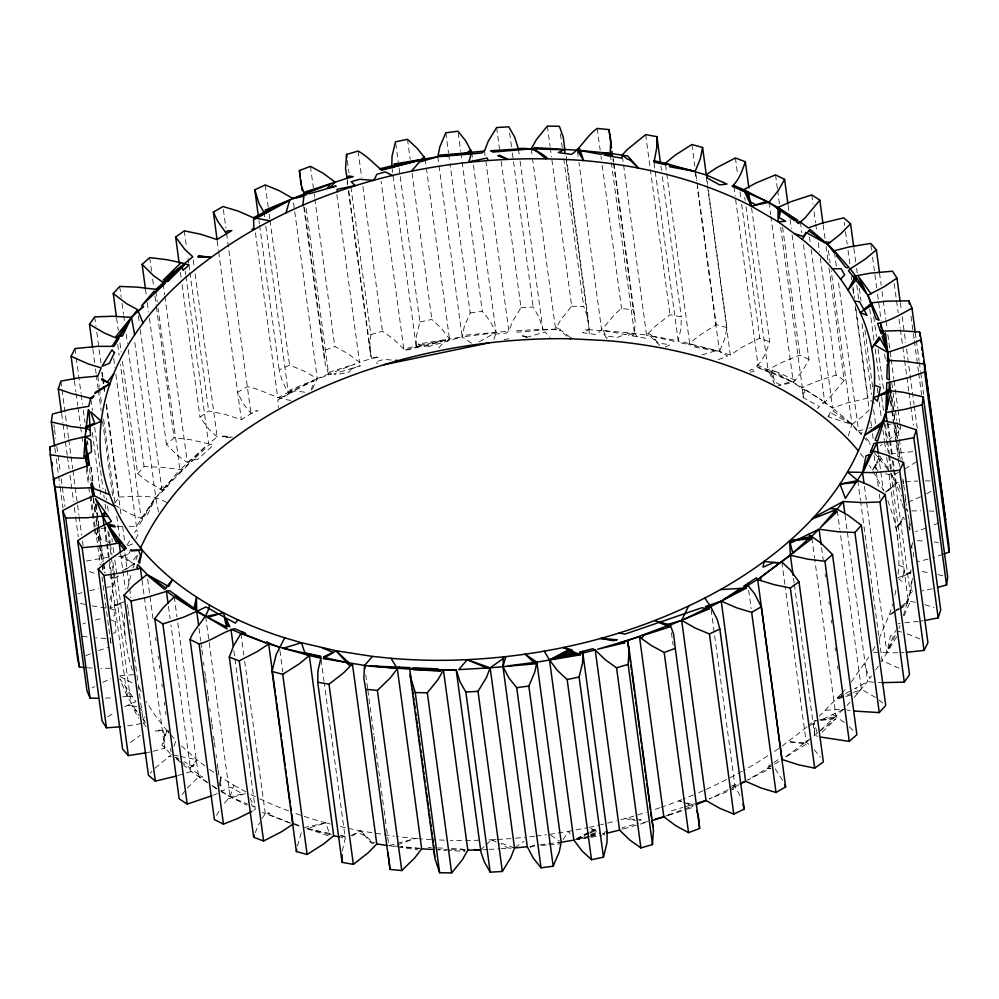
<?xml version="1.0" encoding="UTF-8"?>
<svg xmlns="http://www.w3.org/2000/svg" width="999" height="999" viewBox="0 0 999 999"><rect width="100%" height="100%" fill="white"/><g stroke="black" fill="none" stroke-linecap="round" stroke-linejoin="round"><path stroke-width="0.75" stroke-dasharray="5 3.75" d="M589.173 333.604L589.173 329.957M124.55 613.811L124.513 626.223A389.36 247.665 -7.7 0 0 132.417 670.254M910.913 569.767L910.801 573.389L902.934 576.061L901.822 581.418L898.813 578.708M911.587 547.327L912.636 542.594M887.836 500.574L893.193 516.333L896.041 528.384A389.36 247.665 -7.7 0 1 898.813 565.334L897.814 577.809L910.826 572.702M471.54 343.194L462.162 336.875L464.16 327.06L470.167 312.937L449.975 163.586M219.867 786.176L220.342 781.618M803.009 397.515L803.808 389.935M153.059 751.323L164.76 748.189L164.935 746.503L162.5 743.418L161.975 745.042L171.403 754.67L178.871 756.143M904.095 615.771L909.49 603.384L907.067 604.807L910.226 592.707L911.775 578.696M912.399 578.284L910.963 589.647L913.885 592.27L910.226 592.707L905.082 605.956L900.311 608.741M311.188 390.159L313.986 380.469L292.07 390.572L289.523 390.234L317.332 378.671L328.434 375.337L328.559 374.313M350.886 186.763L370.866 334.578L369.867 344.58L370.754 355.632L371.441 358.379L379.395 357.18L377.06 356.755L359.528 362.325L347.515 353.396L334.815 346.503L323.738 350.649L325.362 364.66L328.621 373.913L331.306 372.902L329.458 372.127L354.895 364.061L329.183 374.076L331.231 374.662L328.434 375.337M342.307 850.948L345.254 838.311L324.225 682.816M708.416 190.534L726.947 327.56L724.662 339.023L719.492 351.536L694.417 347.015L693.693 344.855L689.947 343.881L690.659 345.055L678.408 342.295L653.746 160.689M109.965 608.453L110.24 606.543M622.427 156.543L646.578 335.14L646.028 338.299L628.421 335.127L633.516 333.741L628.895 333.241L617.095 337.45L606.368 335.976L607.18 338.336M297.302 846.053L301.523 832.254M219.905 781.38L220.804 777.197L216.221 774.05M164.91 735.926L163.049 730.556L155.607 731.093L155.007 730.194L166.708 730.294L163.861 743.406L162.937 742.045L166.708 730.294L158.366 719.767A389.36 247.665 -7.7 0 1 146.416 701.51M105.832 587.4L113.137 586.438L115.06 578.159L112.775 561.213M127.51 588.823L131.281 573.538M109.878 599.999L112.662 589.735L110.527 608.204L123.039 602.472M621.99 829.395L622.527 827.509L638.249 823.438M494.018 339.335L495.954 332.754M903.458 615.396L907.604 601.498L899.362 607.642M133.004 567.994L138.124 553.933L131.731 562.237L122.59 556.48L122.253 558.141L121.478 557.779L123.277 553.471M399.076 167.982L419.892 321.94L416.396 336.226L416.146 345.979L403.783 349.051L393.643 339.136L382.455 331.231L370.866 334.578M751.585 207.917L769.692 341.87C766.533 350.674 763.436 360.851 755.906 366.758L772.864 373.863L774.675 381.905L780.132 384.915L791.258 381.518L772.015 370.067M174.101 746.153L175.911 740.471L169.78 733.691M848.351 435.826L851.96 424.463L831.143 270.504M862.012 432.105L861.375 434.09L849.525 422.053L834.302 409.453L831.43 413.161L851.96 424.463L858.416 432.629L858.528 431.593L861.238 434.528M224.4 803.233L230.045 796.727L233.903 785.276L220.804 777.197L220.954 786.088M255.082 832.941L259.503 822.789M894.767 632.542L895.529 630.556M898.95 628.396L900.087 625.674M556.193 327.572L560.589 329.682L540.372 329.27L514.86 330.894L517.47 332.205L555.556 328.983L560.963 319.455L571.69 306.218L551.71 158.404M879.17 638.648L889.073 615.297A389.36 247.665 -7.7 0 0 892.557 604.208M130.906 549.363L125.874 559.865L134.291 563.836L124.163 570.491M135.864 539.01L138.861 532.767L136.301 530.019L133.179 535.077M312.287 389.036L317.332 378.671L292.969 198.526M792.082 234.815L808.953 359.528L802.684 370.654L793.318 382.417L778.146 385.739M895.179 635.476L887.961 650.074L893.88 634.815L890.421 635.988L886.937 652.722L881.43 661.738M109.878 542.994L95.429 536.463L99.326 528.733L106.006 527.859M143.744 722.589L144.405 721.303L142.869 719.255M872.464 470.229L879.62 456.555L881.218 458.941L872.464 470.229A389.36 247.665 -7.7 0 0 869.255 465.372M181.481 745.916L196.791 759.677L193.107 766.633L184.103 761.663M827.996 416.745L830.244 412.512L830.893 412.874L828.533 416.92L851.96 424.463L861.987 416.808L871.353 407.817M872.614 650.886L876.935 642.956M216.571 815.359L219.955 809.627M896.627 636.825L886.937 652.722L880.918 652.509M126.948 545.179L132.405 536.338M851.323 681.905L868.88 657.03M875.124 466.146L879.557 459.353M192.457 766.27L193.893 764.085M262.15 818.193L265.284 813.686L267.457 812.374L270.08 813.473L266.271 813.636M563.061 839.535L568.643 831.305L586.251 827.921M501.211 161.401L520.991 307.667L512.562 321.441L508.841 331.181L506.043 333.167L492.644 334.303M828.995 267.907L844.18 380.294L829.332 398.126L824.749 402.172L820.816 402.135L822.976 403.683L824.275 402.585L832.617 408.017L846.628 403.184L867.994 398.002L874.924 403.896M114.71 503.259L119.056 497.002L106.356 403.084M871.465 676.048L869.754 678.508L864.36 664.248M875.748 669.917L878.308 666.221M767.145 371.029L767.806 370.142M664.997 816.358L668.518 814.997L671.615 810.788L682.854 807.417M129.183 526.286L136.426 526.423L153.484 500.324L178.596 471.303L179.583 472.365L165.759 486.113L167.969 485.477M182.055 794.729L184.603 791.395M204.932 765.971L196.791 759.677L189.048 769.68L183.379 764.859M144.68 716.92L143.132 718.918L144.655 720.853M898.725 524.925L904.02 518.131L903.458 517.107L896.041 528.384L904.495 518.981M122.427 361.301L137.625 473.701L146.791 480.981L160.227 489.011L161.626 487.312L165.047 486.326M611.363 162.575L634.465 333.479L635.152 320.891L633.329 309.727L621.59 308.591C611.276 315.597 605.943 327.61 595.879 334.528L582.692 332.717L588.473 329.932L584.89 329.832L585.626 329.383L630.007 332.842L646.578 335.14L655.107 326.411L669.992 314.76L681.281 316.795L681.056 328.184L678.109 340.821L716.433 350.524L730.331 355.02L741.52 347.565L759.752 338.137L769.692 341.87M438.686 348.002L443.681 342.207M578.009 838.873L585.202 836.225M632.417 335.851L634.178 333.816M840.796 694.367L819.292 716.133M841.77 693.256L846.677 687.724M187.312 788.099L198.601 776.972L177.16 618.381M846.915 705.606L850.024 702.122M854.17 697.464L867.582 681.643L845.092 515.359M137.625 473.701L144.093 466.533L161.463 467.27L182.293 469.692M150.187 773.276L151.998 771.315M179.583 472.365L190.135 461.963L188.137 462.362L190.734 460.002L192.283 459.84L206.206 445.866L179.945 469.817L158.092 308.154M825.674 710.227L843.406 709.327L814.759 735.389L785.639 756.805M822.165 732.192L835.913 718.805L817.132 733.229L813.985 721.041L835.214 716.783L832.629 719.143L820.666 720.354M155.095 768.144L171.403 754.67M688.436 344.555L689.322 343.731M480.531 849.899L484.965 845.878M486.076 844.867L491.608 839.834L496.066 839.56M447.053 341.233L449.5 339.023L462.162 336.875L439.048 165.971M899.924 423.838L900.761 430.007L889.21 439.535M164.86 296.241L187.337 462.525L177.797 455.719L166.483 444.455L174.088 437.737L190.959 439.785L208.591 443.756L217.158 436.963L194.468 269.143M885.576 492.032L895.778 483.279L901.61 496.141M198.951 776.673L200.387 775.461M817.219 408.541L819.517 406.605L803.446 397.764L804.957 390.759L793.318 382.417L756.505 366.408M806.83 727.072L782.08 746.103M808.016 726.073L813.985 721.041L817.994 720.629M808.653 740.234L804.095 743.681L806.505 743.993L785.576 757.205M130.394 742.494L140.272 735.289M115.06 578.159L118.232 575.799L117.22 577.897L115.06 578.159L106.543 576.56M888.398 490.022L895.479 484.752M894.667 611.126L889.073 615.297L899.112 609.44M895.791 610.289L898.163 608.528M217.158 436.963L209.041 429.383L200 417.182L208.666 410.989L224.8 414.335L241.346 419.667L255.607 410.751L258.129 410.614L250.949 413.474L244.368 405.219L239.847 397.115L237.725 392.232L247.327 386.65C262.612 389.448 275.662 398.951 291.171 400.387M515.059 847.577L523.938 841.258M774.525 751.423L780.818 746.99M530.082 847.651L532.38 846.078L538.399 845.204M107.83 716.795L115.047 712.137M916.545 461.663L904.47 469.255M770.341 764.859L768.181 766.295L770.341 765.971M773.888 762.499L779.52 758.765M885.963 491.945L895.741 485.502L892.257 475.412L891.632 470.804M113.436 633.516L115.896 631.892L115.185 620.317L112.924 618.868M895.653 610.976L899.412 608.503M900.673 607.679L905.693 604.383M767.632 755.868L760.027 760.788A389.36 247.665 -7.7 0 1 744.904 769.717M774.812 764.123L780.806 760.251M880.331 445.629L882.167 444.443M253.609 810.389L255.307 809.34L234.902 658.453M352.472 835.788L357.717 832.617L364.647 835.514M749.487 370.629L751.723 369.28L755.606 371.416L750.187 372.115M771.415 765.821L747.602 780.069L770.828 768.206L767.744 768.381L769.792 767.195M726.947 327.56L716.258 324.663L699.587 335.264L689.66 343.419L665.309 163.274M122.452 570.754L134.291 563.836M479.245 341.783L495.254 332.842L465.109 336.476L463.861 335.302L508.841 331.181L485.939 161.826M92.295 687.762L94.53 686.55M926.597 493.793L931.056 491.371M576.161 838.873L592.869 829.857M837.849 697.689L844.317 694.193M845.616 693.493L852.097 689.997M279.932 398.276L313.986 380.469M739.023 784.715L732.954 787.786M801.21 388.074L801.835 387.774M221.041 790.858L230.045 796.727L247.665 804.095M124.85 706.668L135.852 701.585L130.394 693.443L127.572 695.866L126.823 694.168L129.645 692.307L119.843 678.821L127.16 696.216L138.948 715.434M898.513 472.465L892.257 475.412L883.84 473.214M728.021 789.797L709.302 798.925L733.828 788.898L731.28 788.573M665.222 347.065L670.054 344.73L658.254 343.107L652.335 336.438L674.188 341.346L675.886 340.309L646.578 335.14M350.674 835.688L360.539 830.906L394.418 836.213M588.598 832.954L578.783 837.974L588.361 833.815M589.959 832.304L594.005 830.331M810.476 725.311L814.123 723.538L814.759 735.389L817.931 736.313M822.989 719.23L843.406 709.327M730.706 788.498L734.277 786.762L729.907 786.65M102.71 682.354L110.827 678.708M920.641 496.778L908.153 502.185M292.07 390.572L288.274 392.357L286.601 389.86L281.755 379.558L279.158 369.955L289.573 365.06L303.609 370.841L317.332 378.671L328.621 373.913L305.919 206.094M910.851 571.84L903.071 575.399L904.719 567.507L898.813 565.334M213.124 795.254L217.32 793.406M85.852 655.681L90.697 653.633M938.698 522.939L931.43 526.011M589.722 833.216L596.678 830.194L588.886 827.996M127.959 545.779L133.716 543.506M114.311 605.744L119.156 603.833M852.085 693.019L836.575 699.113L852.035 694.63M853.496 692.469L860.551 689.697L857.654 693.006L853.446 694.23M718.293 359.628L727.684 356.031L719.492 351.536L697.215 186.788M808.953 359.528L799.899 355.007L780.344 363.124L768.044 369.792L758.066 365.459L735.376 197.64M668.518 814.997L693.244 805.793M393.918 846.091L398.963 846.34M397.202 844.917L415.372 838.436A389.36 247.665 -7.7 0 0 418.256 838.673M98.701 650.549L107.817 647.577M925.786 528.196L915.534 531.568M82.942 623.913L85.477 623.039M942.956 554.345L932.729 557.754M590.784 834.315L597.764 831.917L588.96 828.208M731.28 786.176L739.809 783.253M124.251 601.773L114.273 605.169L114.91 615.671L110.864 616.445M163.998 487.737L167.994 486.376L155.782 497.49L146.828 516.146L144.455 516.396L153.634 500.711L141.858 518.294L143.519 517.969L138.411 526.485L136.426 526.423L115.809 374.001M668.231 815.384L685.351 809.802M686.775 809.34L693.905 807.017L692.045 806.243M178.122 775.511L193.744 770.704L202.547 777.01L199.413 776.972L207.055 781.967M392.008 167.382L416.146 345.979L445.542 340.047L424.175 346.616L425.886 347.34L462.162 336.875M701.947 354.945L715.122 350.924M228.034 798.85L231.756 797.726L246.803 805.132M232.143 797.602L246.216 793.306M329.795 834.664L307.292 828.496L325.786 822.864L330.082 823.938M575.237 839.697L585.064 836.75M590.709 835.064L599.175 832.517M639.41 820.454L641.271 819.892L637.187 819.567M684.253 807.005L694.929 803.795M647.989 821.565L639.672 823.076M77.86 593.881L82.118 592.669M844.18 380.294L836.138 375.05L815.546 381.755L802.297 387.537L793.318 382.417L770.841 216.134M862.786 429.695L858.603 430.956L838.411 281.606M623.426 828.983L646.291 822.377M122.74 556.031L128.484 554.42M898.151 623.801L900.199 623.226M386.601 828.72L388.886 845.654L415.372 838.436L396.803 836.538M95.267 620.029L102.323 618.206M928.083 559.103L917.457 561.725M577.647 839.285L589.173 836.225M590.621 835.838L600.699 833.166M445.542 340.047L406.143 350.249L403.783 349.051L381.094 181.231M607.779 823.076L616.333 820.853M620.841 819.692L625.099 818.581A389.36 247.665 -7.7 0 0 646.203 812.312M604.095 832.279L607.092 831.505M405.519 349.937L422.215 345.791L416.858 346.178L418.631 346.678M89.798 590.671L98.589 588.698M932.217 588.786L922.352 590.896M868.843 428.146L871.74 427.485M589.173 836.862L577.447 839.522L589.672 837.499M590.634 836.525L597.964 834.864M589.11 827.322L599.263 825.037M600.711 824.712L603.608 824.063M877.372 456.605L879.357 456.156M144.006 722.989L145.442 722.664M221.054 791.595L230.045 796.727L242.732 793.943L230.245 787.075L222.14 791.058L221.029 790.271M602.36 833.865L604.183 833.466M303.858 827.609L325.786 822.864L329.233 832.991L330.657 833.303M86.276 561.038L107.505 557.392M141.309 723.601L125.874 726.161M419.892 321.94L431.843 319.455L441.358 328.271L449.5 339.023L418.144 344.068L420.517 345.067M504.145 339.71L511.538 338.162M604.757 833.666L602.847 834.065L604.957 834.964M147.577 752.509L150.175 751.985M591.196 837.237L601.898 835.464M920.716 621.091L923.451 620.654M549.475 834.352L568.643 831.305L570.879 835.077M890.421 453.983L914.185 451.498M898.388 482.592L896.203 482.917L890.858 473.239M821.603 719.904L833.765 718.094M539.897 844.992L559.203 842.207M886.925 424.65L890.983 424.1M918.293 621.415L904.869 622.777M122.765 696.852L127.16 696.216L110.714 574.587M470.167 312.937L482.305 311.326L490.034 320.941L496.053 332.392L472.739 159.952M529.832 846.415L535.402 845.841M559.552 842.482L558.241 842.656L559.59 843.93L549.013 844.767M765.172 370.167L767.294 369.892M534.665 836.238L527.834 837.025M536.138 836.051L546.515 834.727M906.942 601.148L907.741 601.048M515.521 838.186L524.75 837.312M905.394 481.768L917.919 480.994M541.446 845.366L547.502 844.879M120.092 675.649L133.941 674.687M119.056 497.002C135.265 496.815 153.059 493.543 167.407 503.046M497.552 839.46L510.914 838.623M116.995 526.81L121.878 526.51M901.485 652.634L903.92 652.484M520.991 307.667L533.166 306.968L538.998 317.232L542.819 329.233L519.717 158.329M483.079 849.762L487.574 849.5M489.085 849.412L499.6 848.813M501.098 848.725L511.201 848.151M105.432 698.151L112.025 697.839M118.481 556.368L122.14 556.206M911.725 510.951L920.941 510.764M110.427 668.231L100.936 668.381M479.208 840.209L472.352 840.421A389.36 247.665 -7.7 0 1 450.274 840.321M488.848 839.922L491.608 839.834L495.754 841.308M897.826 652.784L886.937 652.722L866.533 501.835M449.662 849.762L437.724 849.762L446.753 850.311M451.148 849.762L467.27 849.799M925.211 480.869L930.581 480.944M571.69 306.218L583.741 306.431L587.587 317.22L589.173 329.595L566.058 158.704M465.347 850.112L463.411 850.074L464.822 851.423L448.264 850.399M291.084 392.432L289.073 392.382L294.131 390.834M230.682 437.35L222.165 437.1L223.401 435.989L232.317 437.125M873.401 652.26L879.42 652.459M878.221 682.529L880.631 682.617M917.444 540.671L925.049 541.071M105.906 638.473L95.417 637.849M428.259 847.477L431.218 847.614M437.562 847.914L445.217 848.263M451.436 848.551L462.337 849.063L463.086 849.762M928.92 510.951L934.639 511.288M87.275 667.757L93.007 668.106M391.171 359.977L384.078 359.403L375.399 361.913L377.522 363.786M222.852 436.488L228.084 436.913M873.463 682.23L867.582 681.643L854.682 688.598L860.913 689.285M634.477 819.342L625.099 818.581L635.339 820.416M419.93 848.313L400.487 846.49M894.804 482.792L895.591 482.867M127.76 696.278L132.592 696.703M420.092 848.675L401.248 846.815M168.744 756.505L171.279 756.792M105.682 608.091L89.448 605.506M304.67 392.195L294.655 390.896L277.884 399.95L278.334 407.455M934.265 541.97L938.423 542.557M82.155 636.188L89.086 637.162M388.886 845.654L396.403 846.74M397.939 846.965L417.832 849.874M647.689 333.828L650.361 334.228L652.06 336.139M922.264 571.603L930.868 573.051M127.934 705.157L132.205 705.856L138.374 718.256M136.738 706.593L132.58 705.918L137.25 711.987M846.777 709.989L850.199 710.551M653.87 339.71L655.506 340.01M373.701 843.443L371.291 843.006L360.539 830.906L347.902 828.221M604.545 330.619L625.224 334.553M180.357 756.443L196.791 759.677M915.346 602.285L908.291 600.986L888.523 454.72M345.317 827.671L340.097 826.46M340.734 835.439L344.83 836.313L345.254 838.311L340.921 837.337M370.105 841.67L375.249 842.769M694.005 345.804L716.058 350.637M307.292 828.496L330.831 833.666M340.647 835.876L344.942 836.837M937.874 574.537L943.381 575.911M85.477 604.595L75.674 602.085M897.826 631.131L901.735 632.142M331.318 834.714L329.345 833.341M924.974 604.695L934.04 607.542M681.68 801.51L679.02 800.748L683.378 802.584M687.025 803.034L694.168 805.069L691.62 806.056L684.677 803.134M294.38 824.55L301.149 826.735M89.323 571.603L95.517 573.626M306.918 828.608L328.946 836.013M907.117 633.816L920.416 639.06M593.281 829.632L595.879 830.544M526.386 337.4L522.24 335.926L524.163 335.527L527.36 337.125L545.192 331.98L550.024 337.6M683.803 802.447L690.971 804.982M501.273 843.256L513.698 847.664L508.104 848.039L501.236 844.63M110.477 608.653L114.573 610.152M289.198 822.676L262.437 812.437M290.609 823.213L266.683 813.623M294.33 823.613L301.136 826.473M523.289 335.714L526.91 337.25M795.329 380.282L771.94 369.742L772.439 371.99L768.044 369.792L745.978 206.593M160.227 489.011L162.4 490.971L189.223 463.686L187.712 462.749M109.84 619.28L115.285 621.853M791.258 381.518L768.318 370.392L768.993 371.828M491.608 839.834L499.862 843.943M898.975 668.206L882.142 660.714L860.701 502.135M119.905 676.46L133.304 683.516M233.903 785.276L246.453 792.17M176.274 757.354L178.883 758.79M570.229 337.362L562.075 331.081L559.577 330.282L568.081 337.088M832.654 714.547L835.639 716.395M114.922 505.194L129.208 513.436L141.221 518.419L120.404 364.46M207.667 782.866L190.734 771.116L170.954 624.85M212.887 786.275L218.119 789.685M550.736 835.201L559.515 841.133M875.499 697.439L861.438 689.347L839.997 530.756M209.528 769.43L213.936 772.464M211.963 785.401L216.883 788.823M833.129 410.964L851.96 424.463M174.937 757.205L179.633 760.576M180.819 761.425L190.222 768.169M878.808 699.849L884.552 704.47M844.392 722.489L836.013 716.62L814.784 559.577M141.571 518.718L142.57 519.542M808.778 744.28L806.205 742.182L785.177 586.675M176.561 759.065L182.243 763.898M649.85 335.876L660.601 346.129M360.539 830.906L372.34 842.145M849.225 726.648L853.009 730.381M863.261 436.713L870.329 444.368M166.708 730.294L168.756 732.554M634.827 333.878L637.374 336.738M896.94 425.699L900.761 430.007M814.322 749.75L820.341 757.342M887.961 469.68L872.826 450.861M775.249 768.855L782.954 780.943M143.469 723.101L146.129 726.623M866.383 438.074L870.741 444.056M734.028 785.239L734.877 786.475M288.486 392.669L289.048 393.494M139.51 707.055L143.756 713.386M879.894 456.031L888.523 469.567M606.493 338.236L601.673 330.307L578.983 162.487M873.188 471.466L883.428 490.259M875.336 466.521L877.896 471.116M908.89 526.885L910.364 529.52M740.034 795.591L735.089 786.787L710.938 608.179M769.218 372.327L774.462 383.716M603.271 330.482L605.769 335.889M250.075 797.989L254.133 806.805L252.11 805.956L251.174 803.159M909.115 523.813L910.139 526.66M900.449 499.1L901.298 501.548M902.01 503.583L903.808 508.791M771.24 373.176L774.063 381.581M906.468 508.628L907.304 511.251L906.268 503.546M900.299 489.135L898.688 483.553L896.94 484.702L896.203 482.917L894.53 470.604M908.128 514.947L909.09 519.305M909.415 520.754L910.389 525.124M158.454 512L155.782 497.49L134.341 338.911M915.321 332.804L916.158 338.961M916.37 340.509L919.068 360.527M919.28 362.063L920.529 371.303M920.741 372.839L923.65 394.393M911.001 316.233L914.122 339.335M914.322 340.871L918.493 371.665M918.693 373.201L921.615 394.755M900.299 302.759L901.335 310.464M902.172 316.621L905.706 342.794M906.543 348.951L914.035 404.383M914.247 405.919L917.369 429.021M894.205 283.504L898.163 312.762M898.988 318.918L900.236 328.159M900.449 329.695L904.407 358.941M904.607 360.489L906.692 375.886M906.905 377.422L908.778 391.283M908.978 392.819L910.651 405.132M910.851 406.68L913.361 425.149M879.52 272.964L881.193 285.277M882.017 291.433L883.066 299.138M883.266 300.674L885.763 319.143M885.976 320.691L887.012 328.384M887.849 334.54L890.971 357.642M891.183 359.178L893.88 379.195M894.093 380.731L897.839 408.441M898.051 409.99L899.712 422.302M891.832 383.179L892.457 387.799M893.081 392.832L896.827 420.542M897.04 422.077L902.247 460.164M891.695 395.766L895.029 420.404M895.853 426.561L897.527 438.886M897.726 440.422L900.224 458.903M902.934 478.908L903.558 483.528M903.77 485.077L904.807 492.769M905.019 494.305L906.056 502.01M870.891 244.942L871.727 251.099M872.552 257.255L876.722 288.049M877.547 294.205L881.093 320.379M891.57 397.689L896.99 437.724M897.814 443.881L899.687 457.729M902.809 480.831L903.233 483.903M905.306 499.3L905.731 502.385M909.053 527.022L909.477 530.094M911.55 545.491L911.975 548.576M884.602 354.046L885.439 360.202M890.846 400.237L892.095 409.465M892.307 411.014L893.556 420.242M893.768 421.79L898.551 457.192M899.387 463.361L899.799 466.433M890.496 401.323L891.533 409.016M891.745 410.552L897.989 456.743M898.201 458.291L899.237 465.984M873.713 316.633L876.423 336.651M878.084 348.976L883.703 390.534M888.074 422.877L892.444 455.207M893.281 461.363L894.317 469.068M887.324 423.339L891.483 454.133M892.319 460.289L910.226 592.707M869.767 309.141L874.137 341.471M875.186 349.163L879.969 384.578M881.63 396.89L883.715 412.287M885.376 424.612L887.462 440.01M887.674 441.546L889.335 453.858M889.547 455.407L891.42 469.255M884.14 422.39L888.311 453.171M877.309 388.161L877.934 392.782M879.182 402.023L881.48 418.956M882.941 429.732L884.39 440.509M884.602 442.045L885.851 451.286M886.687 457.442L897.926 540.584M853.895 248.389L855.781 262.25M856.605 268.406L857.229 273.027M859.315 288.424L860.976 300.736M864.934 329.995L872.839 388.499M856.78 285.14L858.653 298.988M861.987 323.626L871.565 394.443M873.638 409.84L875.723 425.237M878.521 455.119L880.606 470.517M880.806 472.052L883.303 490.521M844.267 222.477L844.679 225.562M845.516 231.718L847.177 244.043M848.014 250.2L849.887 264.048M853.009 287.15L854.47 297.927M855.931 308.703L867.994 398.002M851.248 276.548L851.66 279.633M852.909 288.873L853.745 295.03M855.194 305.806L869.142 408.966M870.816 421.278L871.64 427.435M872.477 433.591L873.513 441.296M874.1 455.606L878.471 487.949M879.295 494.105L879.919 498.726M834.452 252.36L836.538 267.757M864.447 486.438L866.32 500.287M828.433 250.487L830.094 262.799M823.164 224.787L825.037 238.649M826.073 246.341L828.159 261.738M857.779 480.581L860.489 500.599M811.787 194.917L813.036 204.158M814.073 211.85L815.534 222.627M815.746 224.176L816.782 231.868M818.243 242.645L819.492 251.885M820.316 258.042L836.138 375.05M809.515 237.125L810.139 241.746M811.176 249.438L832.617 408.017L824.749 402.172L803.308 243.594M800.399 222.028L801.86 232.817M837.299 510.739L839.797 529.22M788.136 205.557L788.96 211.726M790.009 219.418L791.258 228.659M775.536 174.875L777.409 188.724M777.622 190.26L779.495 204.121M782.617 227.223L799.899 355.007M780.656 227.422L802.297 387.537L822.227 400.524L802.309 388.062L802.472 397.215M821.553 547.664L823.213 559.977M825.087 573.838L825.511 576.91M828.845 601.548L829.257 604.632M831.343 620.029L831.755 623.101M835.089 647.739L835.501 650.824M837.587 666.221L837.999 669.293M841.333 693.93L841.745 697.002M768.955 202.273L770.629 214.598M811.862 538.024L814.572 558.041M744.73 197.352L745.154 200.437M793.531 578.346L794.155 582.966M794.355 584.502L814.759 735.389M735.401 157.992L737.687 174.925M739.972 191.87L740.808 198.027M741.645 204.183L759.752 338.137M733.928 186.863L735.177 196.091M781.842 562.037L784.964 585.127M707.167 181.294L707.579 184.378M706.181 176.423L707.23 184.116M707.429 185.664L730.331 355.02M691.895 144.518L694.817 166.071M695.853 173.776L696.89 181.468M697.102 183.004L716.258 324.663M695.142 171.391L696.39 180.632M748.676 590.147L751.173 608.628M660.888 165.909L661.513 170.529M662.337 176.686L681.281 316.795M645.641 134.628L669.992 314.76M613.349 158.804L613.773 161.888M613.973 163.424L634.79 317.395M612.936 158.841L613.349 161.913M613.561 163.461L633.329 309.727M610.327 154.882L611.151 161.039M671.428 632.792L673.089 645.104M597.227 128.446L600.149 150M600.973 156.169L601.398 159.241M602.222 165.397L621.59 308.591M577.522 151.711L578.146 156.331M566.221 156.294L588.711 322.577M560.427 133.991L562.3 147.852M563.748 158.629L583.741 306.431M547.34 126.074L550.049 146.091M550.249 147.627L551.498 156.868M531.193 148.851L532.23 156.543M532.442 158.079L555.556 328.983M518.469 149.101L519.505 156.793M509.64 132.992L511.513 146.853M512.35 153.009L533.166 306.968M496.64 127.535L499.55 149.088M484.478 151.036L485.102 155.657M471.703 152.248L472.527 158.416M458.154 132.73L460.651 151.211M460.864 152.747L461.9 160.452M462.112 161.988L482.305 311.326M445.804 132.792L448.514 152.81M448.713 154.358L449.762 162.05M437.799 156.731L438.848 164.435M425.137 158.891L426.186 166.583M426.398 168.119L449.5 339.023M407.48 139.311L410.189 159.328M412.063 173.189L431.843 319.455M395.741 143.344L398.239 161.826M358.104 151.086L361.638 177.26M362.887 186.501L382.455 331.231M347.34 160.589L349.013 172.914M347.078 178.247L347.914 184.403M348.738 190.559L371.441 358.379M347.14 181.693L347.565 184.778M348.389 190.934L370.254 352.597M336.838 194.505L359.528 362.325M310.464 166.358L313.374 187.912M314.21 194.068L314.623 197.153M314.835 198.689L334.815 346.503M304.383 207.467L323.738 350.649M303.733 206.556L324.55 360.514M365.784 674.762L367.657 688.611M367.857 690.159L373.901 734.802M374.113 736.338L380.144 780.993M380.357 782.529L383.891 808.703M384.103 810.251L386.388 827.184M265.21 184.915L268.344 208.004M269.168 214.173L269.792 218.793M270.005 220.329L289.573 365.06M263.911 212.213L264.535 216.833M265.784 226.074L288.274 392.357L277.759 397.864L255.269 231.593M321.104 659.715L324.013 681.268M258.966 220.617L259.39 223.689M259.59 225.225L279.158 369.955M223.389 209.59L225.886 228.059M226.598 233.329L250.949 413.474M279.92 650.549L282.842 672.102M217.208 241.059L218.456 250.299M218.656 251.835L241.346 419.667M193.219 259.902L194.256 267.595M240.934 633.541L243.843 655.094M244.68 661.251L265.284 813.686M184.303 230.844L186.601 247.777M188.049 258.554L188.674 263.174M188.886 264.71L189.723 270.879M189.922 272.415L208.666 410.989M185.277 271.316L185.702 274.388M185.901 275.924L208.591 443.756M233.866 650.761L234.703 656.917M180.432 272.452L181.056 277.073M182.093 284.765L200 417.182M163.187 283.916L164.648 294.693M205.682 616.583L230.045 796.727M155.794 291.209L157.255 301.998M149.738 257.592L151.611 271.453M152.647 279.146L153.696 286.85M154.945 296.091L156.194 305.319M156.393 306.868L174.088 437.737M198.988 628.396L200.649 640.709M200.861 642.245L201.698 648.413M201.91 649.949L202.735 656.106M203.571 662.262L203.983 665.346M204.82 671.503L205.444 676.123M205.657 677.659L206.481 683.816M207.317 689.984L207.942 694.592M208.154 696.141L208.978 702.297M209.815 708.453L210.227 711.538M211.064 717.694L211.688 722.314M211.9 723.85L212.725 730.007M213.561 736.163L214.186 740.783M214.398 742.332L215.222 748.488M216.059 754.645L216.471 757.729M217.307 763.885L217.932 768.506M218.144 770.042L218.968 776.198M219.805 782.354L220.217 785.439M145.454 288.948L146.491 296.653M147.328 302.809L148.576 312.05M149.413 318.206L166.483 444.455M138.386 315.809L139.435 323.514M140.26 329.67L161.913 489.797M174.251 596.828L176.948 616.845M168.456 606.381L170.13 618.693M119.73 286.401L121.191 297.178M122.028 303.334L123.476 314.111M123.689 315.659L124.525 321.815M126.186 334.128L127.435 343.369M128.272 349.525L144.093 466.533M116.608 318.194L118.269 330.507M119.93 342.832L121.179 352.06M117.695 344.443L119.143 355.219M147.665 579.158L153.496 622.265M155.582 637.662L155.994 640.734M158.079 656.131L158.491 659.215M159.328 665.371L159.74 668.456M161.826 683.853L162.238 686.925M164.323 702.322L164.735 705.406M165.572 711.563L165.984 714.647M168.069 730.044L168.481 733.116M170.567 748.513L170.979 751.598M113.736 358.604L114.985 367.832M142.07 580.357L144.143 595.754M144.356 597.302L164.76 748.189M94.705 316.87L95.954 326.111M96.778 332.267L100.949 363.062M102.198 372.29L102.822 376.91M103.022 378.459L103.859 384.615M104.071 386.151L104.895 392.307M101.798 372.49L102.422 377.11M102.635 378.646L103.459 384.802M103.671 386.338L104.708 394.043M106.169 404.82L121.366 517.22M122.615 526.448L124.7 541.845M124.863 553.084L129.433 586.962M129.645 588.498L130.894 597.739M97.79 376.061L99.251 386.838M99.45 388.386L101.748 405.319M103.621 419.168L115.072 503.858M116.733 516.171L119.443 536.188M120.567 553.746L125.362 589.16M127.435 604.557L128.059 609.165M128.272 610.714L129.308 618.406M129.52 619.942L130.557 627.647M130.769 629.183L131.806 636.887M132.018 638.423L133.054 646.128M133.267 647.664L134.303 655.356M134.515 656.905L135.552 664.597M135.764 666.133L136.801 673.838M137.013 675.374L138.049 683.079M138.262 684.615L139.311 692.307M139.51 693.855L140.559 701.548M140.759 703.084L141.808 710.789M142.008 712.324L143.057 720.029M92.82 349.001L94.693 362.849M95.517 369.018L96.141 373.638M96.354 375.174L98.227 389.036M98.439 390.572L101.136 410.589M102.597 421.366L112.8 496.803M105.245 489.21L106.693 499.987M107.53 506.143L108.367 512.3M111.9 538.473L112.313 541.558M113.149 547.714L113.986 553.871M114.81 560.027L125.437 638.548M90.909 399.55L92.37 410.339M94.668 427.272L102.984 488.861M103.821 495.017L104.233 498.089M105.07 504.258L105.694 508.866M108.816 531.967L110.277 542.744M110.477 544.28L111.938 555.057M107.792 531.281L111.126 555.919M111.326 557.454L113.199 571.316M113.411 572.852L131.106 703.721M92.32 432.467L99.813 487.899M100.012 489.435L100.849 495.591M105.02 526.386L109.178 557.18M109.39 558.716L111.264 572.577M111.463 574.113L113.137 586.438M104.258 526.86L108.429 557.654M109.253 563.811L110.502 573.051M74.975 348.589L76.011 356.281M76.224 357.829L81.019 393.244M81.219 394.78L82.467 404.021M83.304 410.177L84.965 422.49M87.462 440.971L87.887 444.043M91.009 467.145L92.882 480.994M96.004 504.095L98.701 524.113M87.475 442.182L87.9 445.254M90.809 466.808L92.682 480.669M95.804 503.758L98.714 525.312M98.926 526.86L101.224 543.793M101.423 545.329L103.721 562.275M103.921 563.811L105.17 573.051M95.454 504.845L96.703 514.085M96.903 515.621L103.159 561.813M103.359 563.361L104.608 572.589M89.523 468.906L91.196 481.218M93.481 498.151L95.767 515.097M95.979 516.633L97.228 525.874M97.44 527.41L99.725 544.343M99.937 545.879L102.223 562.824M102.435 564.36L103.272 570.516M93.157 498.526L95.23 513.923M96.066 520.092L96.903 526.248M97.103 527.784L101.898 563.199M102.098 564.735L102.934 570.891M86.975 466.471L89.048 481.868M90.921 495.729L95.305 527.647M95.517 529.195L100.3 565.009M101.96 576.923L111.114 645.079M74.401 380.956L75.862 391.733M76.074 393.269L77.735 405.594M77.947 407.13L80.444 425.599M80.644 427.147L81.693 434.84M81.893 436.388L82.73 442.545M86.264 468.718L88.561 485.651M88.761 487.187L89.81 494.892M90.022 496.428L94.181 527.222M94.393 528.758L95.429 536.463M60.827 381.131L66.446 422.702M66.658 424.238L68.531 438.099M68.744 439.635L70.817 455.032M71.029 456.58L72.69 468.893M72.902 470.429L78.933 515.084M79.146 516.62L81.643 535.102M82.48 541.258L83.104 545.879M61.626 413.636L62.875 422.864M63.074 424.413L67.245 455.207M67.457 456.743L69.118 469.055M69.955 475.212L73.489 501.386M74.326 507.554L75.362 515.247M75.574 516.783L78.272 536.8M53.909 424.837L54.321 427.909M54.533 429.458L55.782 438.686M56.818 446.391L57.867 454.083M58.067 455.631L60.365 472.564M61.189 478.721L64.935 506.431M54.858 448.126L55.482 452.734M56.306 458.903L58.392 474.3M58.604 475.836L59.853 485.077M60.052 486.613L62.974 508.166M110.29 638.511L110.976 643.918M416.171 346.328L416.246 347.277M913.461 552.459L913.598 556.955M895.853 590.322A389.36 247.665 -7.7 0 1 894.342 597.265M742.332 771.153A389.36 247.665 -7.7 0 1 729.208 778.196M726.535 779.557A389.36 247.665 -7.7 0 1 704.657 790.034M703.259 790.659A389.36 247.665 -7.7 0 1 696.216 793.73M693.381 794.942A389.36 247.665 -7.7 0 1 683.366 799.038M681.917 799.612A389.36 247.665 -7.7 0 1 661.4 807.242M660.039 807.716A389.36 247.665 -7.7 0 1 653.146 810.052M444.405 840.159A389.36 247.665 -7.7 0 1 434.19 839.722M431.281 839.56A389.36 247.665 -7.7 0 1 419.705 838.785M325.799 822.864A389.36 247.665 -7.7 0 1 292.894 812.512M288.561 810.913A389.36 247.665 -7.7 0 1 256.83 797.414M255.519 796.777A389.36 247.665 -7.7 0 1 250.287 794.18M141.071 691.445A389.36 247.665 -7.7 0 1 138.674 686.338M860.464 453.484A389.36 247.665 -7.7 0 1 864.11 458.191M351.373 368.843L349.001 372.065L335.839 374.812L333.753 373.926L360.389 365.746L351.373 368.843M194.143 459.652L191.259 461.738L209.89 444.13L213.336 445.129L197.79 459.278L194.143 459.652M803.458 742.894L802.547 743.481L788.373 741.67L803.458 742.894"/><path stroke-width="1.5" d="M322.14 647.789L332.979 652.322L323.651 656.842L325.499 657.23L336.188 650.761L372.44 656.405L391.021 658.304A389.36 247.665 -7.7 0 0 448.002 660.277C542.632 658.578 637.649 635.851 720.554 589.572C782.329 554.395 840.072 503.658 864.709 435.164A389.36 247.665 -7.7 0 0 873.451 397.677L874.45 385.189A389.36 247.665 -7.7 0 0 871.677 348.239C865.908 318.806 851.585 291.521 832.292 268.706A389.36 247.665 -7.7 0 0 802.209 239.323L778.196 221.803L751.298 206.144A389.36 247.665 -7.7 0 0 583.628 160.564C443.119 150.075 293.906 185.427 185.015 277.959A389.36 247.665 -7.7 0 0 143.057 322.914L134.64 334.752A389.36 247.665 -7.7 0 0 114.735 371.291C104.758 394.855 99.301 420.442 100.15 446.091A389.36 247.665 -7.7 0 0 109.59 494.542L114.323 506.206A389.36 247.665 -7.7 0 0 134.016 539.622L142.345 550.149A389.36 247.665 -7.7 0 0 172.44 579.545C192.37 595.729 214.548 608.965 237.799 619.792A389.36 247.665 -7.7 0 0 284.74 637.824L301.436 642.719L336.188 650.761L346.665 662.562L324.812 657.654L323.251 658.603L368.993 666.158L440.472 671.278L439.048 669.929L443.444 670.017L467.807 850.149L462.4 859.689L451.66 872.926L439.622 872.701L435.064 858.865L410.289 676.423L409.827 667.619L369.568 665.946M564.81 153.471L564.81 149.813M388.074 852.771L390.022 869.417L401.773 870.554L414.66 858.016L421.678 848.825L397.327 668.693L390.309 677.884L377.41 690.409L365.671 689.273L363.848 678.109L364.535 665.521L372.44 656.405M342.02 854.507L342.07 862.337L353.359 864.372L368.244 852.721L376.773 843.993L352.422 663.86L343.893 672.589L329.008 684.24L317.719 682.205L317.944 670.816L320.891 658.179L320.479 656.168L304.87 652.859L301.436 642.719L283.167 648.289L320.592 656.705M87.737 456.805L86.451 457.917L85.152 436.563L88.299 409.59L89.011 410.239L90.547 435.527L70.917 439.897L49.95 446.915L50.225 454.732L77.722 659.415L79.408 667.032L84.653 667.519M503.471 656.892L502.947 666.608L527.297 846.752L533.329 858.203L541.046 867.806L553.196 866.208L559.19 852.085L561.201 842.269L536.838 662.125L580.594 654.82L578.483 653.933L553.458 658.953L574.825 652.384L563.311 647.514L572.327 650.049L549.5 659.977L573.863 840.109L581.992 850.861L591.52 859.689L603.458 857.192L606.955 842.919L607.205 833.154L582.854 653.021L595.217 649.949L605.357 659.864L616.545 667.769L628.134 664.422L629.083 650.187L627.559 640.621L669.817 624.924L659.977 622.127L701.847 607.779L706.343 608.354L709.927 606.618L705.544 606.505L721.241 601.136L746.465 588.061L743.393 588.249L723.214 599.825L740.409 588.423M890.733 391.533L889.485 382.292L886.762 382.817L885.863 412.562L875.174 440.109L877.522 441.221L883.94 420.841L891.108 391.658L888.76 392.457L889.485 382.292L908.366 377.61L924.699 371.94L924.412 364.136L903.583 361.151L888.71 360.489L885.401 332.992L883.765 334.802L887.112 350.761L879.095 336.963L871.677 348.239L880.144 338.836M195.991 601.485L195.13 609.702L196.691 610.726L198.576 625.312M778.658 217.382L779.445 209.802M874.45 385.189L880.369 387.362L878.72 395.267L888.473 390.796L886.613 409.515M302.784 205.27L303.946 196.241L292.969 198.526L265.172 210.102L267.72 210.427L253.396 217.732L238.162 211.101L222.977 206.506L213.374 212.1L217.12 239.81M304.058 195.329L304.208 194.181M670.441 624.687L670.566 623.663M421.228 159.852L381.78 170.117C374.038 163.898 367.12 155.981 358.104 151.086L346.516 154.433L345.567 168.669L347.078 178.247L305.095 191.983L306.955 192.757L292.969 198.526L279.258 190.697L265.21 184.915L254.807 189.822L258.341 215.996M553.458 658.953L576.348 653.021L578.009 653.721L582.142 652.822L579.745 652.147L592.857 648.751L595.217 649.949L619.567 830.094L629.72 839.997L640.896 847.914L652.484 844.567L653.433 830.331L628.746 646.403M242.332 633.478L266.258 643.031L240.934 633.541L233.616 645.754L229.308 657.13L239.248 660.863L257.48 651.435L268.669 643.98L309.34 655.581L333.691 835.726L323.776 843.868L307.105 854.482L296.416 851.573L272.053 671.44L276.186 654.47L284.727 637.824M296.416 851.573L296.703 849.412M653.746 160.689L665.309 163.274L675.224 155.132L691.895 144.518L702.584 147.427L700.299 158.878L695.142 171.391L670.067 166.87L669.33 164.71L665.584 163.749L666.308 164.91L654.058 162.163L656.693 148.052L656.93 136.663L645.641 134.628L627.197 149.613L622.227 155.007L621.678 158.167L604.058 154.995L609.165 153.596L604.545 153.097L600.861 154.408L578.908 150.325L534.178 147.577L536.238 149.538L534.103 149.251L545.804 158.616L547.165 157.954C538.361 150.262 527.984 146.691 516.021 149.138L490.497 150.762L493.119 152.06L531.193 148.851L564.123 149.788L558.341 152.572L571.515 154.395C581.593 147.465 586.925 135.464 597.227 128.446L608.978 129.583L610.801 140.747L610.114 153.346L580.169 150.449L579.645 148.901L578.209 148.801L581.406 155.757M54.645 446.578L51.311 421.953L52.447 414.061L69.455 409.578L88.774 406.293L90.709 398.014L93.881 395.654L92.87 397.752L91.284 398.514L71.166 393.481L58.292 388.998L60.827 381.131L78.284 377.909L97.79 376.061L101.174 367.869L88.174 363.898L71.079 356.318L74.975 348.589L97.515 346.366L114.061 346.353L119.168 337.824L117.507 338.149L118.681 336.401L122.477 336.014L131.418 317.357L137.562 309.653L126.711 303.721L113.274 293.556L119.73 286.401L137.1 287.138L157.942 289.56M937.537 587.462L946.553 584.939L922.189 404.807L923.326 396.915L903.483 392.332L889.035 390.547M946.553 584.939L947.689 577.047L923.326 396.915M748.126 585.039L748.413 583.104M781.842 562.037L789.959 569.617L799 581.818L790.334 588.011L774.2 584.665L760.589 580.506L761.213 577.06L811.887 538.623L808.878 538.936L819.055 529.183L837.537 531.73L854.907 532.467L861.375 525.299L847.939 515.134L837.087 509.203L833.953 512.674L836.887 511.838L820.379 527.672L836.188 509.552L812.224 518.968M780.606 210.627L779.095 217.62L785.701 221.254L778.196 221.803L777.959 207.929L796.865 220.454M381.156 169.793L425.137 158.891L437.799 156.731L481.693 153.022L484.478 151.036L488.211 141.309L496.64 127.535L508.816 126.836L514.635 137.1L518.469 149.101M483.741 667.906L489.348 667.532L467.257 659.702L458.716 669.617L490.159 667.819L514.522 847.964L510.789 857.691L502.36 871.465L490.184 872.164L484.365 861.9L480.969 852.209L456.181 669.767L413.374 669.617M286.039 212.787L289.623 200.337L264.723 212.238L266.721 212.287M471.59 152.61L468.893 161.838L487.175 158.029L488.086 160.377M505.856 656.655L502.947 666.608L508.966 678.059L516.695 687.674L541.046 867.806M291.571 813.336L293.019 824.113L281.83 831.58L263.599 841.008L253.671 837.262L254.345 835.102M603.458 857.192L579.108 677.06L582.604 662.774L582.854 653.021L578.483 653.933M665.309 163.274L705.981 174.887L717.17 167.42L735.401 157.992L745.329 161.738C742.319 170.404 739.123 180.095 732.142 186.264L767.07 201.336L755.768 204.783L750.311 201.773M926.173 620.217L938.173 617.869L913.81 437.724L916.358 429.87L897.751 423.738L883.94 420.841M938.173 617.869L940.708 610.002L916.358 429.87M209.553 605.132C207.255 618.756 194.743 626.76 190.047 639.472L214.41 819.617L223.464 824.125L237.325 818.618L251.86 811.4M863.598 469.942L869.53 454.67M840.009 484.103L855.968 482.455L857.142 480.706L840.009 484.103L845.404 498.376L863.96 470.317L876.86 442.794L896.365 440.946L913.81 437.724M531.193 148.851L536.6 139.311L547.34 126.074L559.378 126.299L563.236 137.088L564.81 149.463M688.611 606.068L681.668 620.329L706.031 800.474L719.742 808.303L733.79 814.085L744.193 809.178L719.842 629.045L717.245 619.442L710.726 606.643L706.93 608.428L709.477 608.766L667.694 626.098L669.692 626.935L643.88 635.239L641.495 638.486L651.485 645.604L664.185 652.497L675.262 648.351L673.638 634.34L670.379 625.087M553.196 866.208L528.833 686.063L534.84 671.94L536.838 662.125L508.116 665.871M733.716 185.315L743.693 189.66L755.993 182.979L775.536 174.875L784.59 179.383L778.321 190.522L768.955 202.273L751.298 206.144L743.968 190.247L748.189 192.283L751.298 206.144M906.368 652.335L924.025 650.411L899.674 470.267L903.571 462.537L886.463 454.957L873.476 450.999M924.025 650.411L927.921 642.682L903.571 462.537M120.055 541.158L119.38 542.445L117.782 540.059L118.506 539.123L125.712 548.638M120.105 336.251L129.271 320.567L112.063 346.278M850.773 286.001L855.194 279.221M114.323 506.206L94.206 495.616L91.696 487.749L92.757 486.151L92.208 482.579L90.872 484.053L92.944 496.99M168.107 586.126L169.543 583.94M211.8 795.791L187.213 804.083L179.171 798.838L154.82 618.706L162.962 607.966L174.251 596.828L193.781 609.477L196.441 597.065L196.678 610.127M502.36 871.465L478.009 691.333L486.438 677.559L490.159 667.819L535.239 663.798L533.891 662.524M743.693 189.66L777.946 207.405L791.183 201.611L811.787 194.917L819.829 200.162L804.969 217.994L798.613 223.539L796.453 221.99L800.399 222.028L808.266 227.884L822.277 223.052L843.643 217.869L850.574 223.751L853.695 246.853M92.607 347.465L89.485 324.363L94.705 316.87L112.338 316.271L131.418 317.357L143.644 306.243L138.199 311.201L143.044 322.914M881.83 682.667L904.295 682.13L879.944 501.998L885.164 494.493L869.792 485.564L857.779 480.581M904.295 682.13L909.515 674.637L885.164 494.493M237.799 619.792L235.352 623.164L225.712 617.857L229.782 626.673L226.136 625.137L224.325 617.095L218.868 614.085M742.794 190.896L743.443 189.997M113.761 373.788L107.38 382.093L101.998 378.708L101.523 379.72L109.927 383.703L94.868 393.594L95.604 392.058L109.927 383.703M802.209 239.323L806.543 232.73L805.893 232.367L803.646 236.613L795.167 233.878M106.743 523.588L114.248 525.549L115.16 526.91L108.529 525.824L117.495 540.434L116.234 542.057L102.797 516.083L95.492 498.676L105.282 512.162L102.46 514.023L103.222 515.721L106.044 513.299L111.501 521.441L94.53 529.745L77.672 540.734L102.035 720.866L106.456 727.809L120.467 726.773M874.375 344.792L879.669 337.987M837.087 509.203L843.218 501.51L862.312 502.597L879.944 501.998M411.338 171.341L419.33 162.063L437.799 156.731L439.81 146.915L445.804 132.792L457.954 131.194L465.671 140.797L471.703 152.248L484.478 151.036M394.28 166.546L392.507 166.046L421.553 159.478L423.888 156.781L417.008 148.139L407.48 139.311L395.542 141.808L392.045 156.081L391.795 165.846L379.433 168.906M554.42 657.841L569.655 650.199M608.054 155.707L609.827 153.671M176.723 775.948L155.357 781.131L148.426 775.249L124.076 595.104L133.978 584.902L147.04 574.537L168.756 586.488L172.44 579.545L164.698 589.547L149.475 576.947L137.75 564.535L136.875 567.232L138.324 568.693L140.397 568.044L141.858 578.821M451.66 872.926L427.31 692.782L438.037 679.545L443.444 670.017L456.181 669.767L460.002 681.768L465.834 692.032L490.184 872.164M850.574 223.751L840.659 233.966L827.597 244.33L807.08 233.029L809.952 229.32L824.699 241.87L830.256 242.495M182.243 267.233L185.364 263.936L188.986 264.997L183.054 270.392L182.243 267.233L167.882 281.393L166.895 281.593L168.981 279.595L166.371 279.857L163.786 282.218L165.784 281.818L155.232 292.22L154.146 291.071L141.408 305.969L164.86 283.541L163.361 282.605M853.67 711.026L879.27 712.599L885.726 705.444L861.375 525.299M146.279 752.759L128.322 755.594L122.602 749.138L98.239 568.993L109.79 559.465L126.174 548.139L108.529 525.824M840.634 279.233L844.605 274.925L841.195 268.781L832.292 268.706M850.199 268.856L848.476 270.729L867.894 295.279L879.157 320.179L876.098 318.968L867.894 295.279L883.953 286.863L896.965 278.134L892.544 271.191L870.491 273.164L855.531 275.899L850.199 268.856L864.859 259.403L876.398 249.862L870.678 243.406L848.825 247.015L834.24 250.811L827.597 244.33L808.778 230.831M330.307 187.337L335.164 182.18L323.164 173.252L310.464 166.358L299.388 170.517L301.011 184.515L304.258 193.769M167.919 279.708L181.868 265.771L192.795 256.818L184.678 249.25L175.637 237.038L184.303 230.844L200.449 234.191L216.995 239.523L231.83 230.582L227.66 230.831L225.499 232.18L217.72 221.291L213.374 212.1M155.594 289.673L181.868 265.771L163.087 280.195L181.069 262.687L184.241 263.611L184.315 264.935M664.073 164.41L664.972 163.586M309.678 655.269L310.564 654.445M145.454 288.948L142.12 264.323L149.738 257.592L166.608 259.653L181.069 262.687M743.393 588.249L757.654 579.333L790.409 555.244L808.041 559.215L824.912 561.263L832.517 554.545L821.203 543.281L811.663 536.475M821.19 737.137L849.262 741.408L856.88 734.677L832.517 554.545M174.6 596.528L176.024 595.317M871.128 304.62L860.326 312.662L867.095 315.359L864.172 310.115L872.177 304.832L871.428 303.134L863.885 309.603L859.477 301.673L854.669 301.236M397.764 668.368L399.463 667.132M720.554 589.572L742.707 588.286L747.065 585.676L743.818 586.151L756.293 577.872L757.654 579.333L782.005 759.477L798.551 764.809L814.697 768.156L823.363 761.962L799 581.818M490.709 667.432L503.396 658.416M468.294 154.158L470.904 152.697L440.896 156.468L439.51 155.157L466.62 152.922L470.841 150.025M871.29 430.844L881.33 424.238M241.358 633.279L243.094 632.242M98.139 698.264L90.085 698.164L87 690.833L62.65 510.689L76.973 502.872L94.206 495.616L92.932 487.312L93.681 487.037L93.769 488.548L109.59 494.542M272.053 671.44L282.742 674.337L299.413 663.736L309.34 655.581L320.891 658.179M871.84 302.784L886.975 301.161L908.915 300.836L912 308.167C901.073 314.148 889.984 321.178 877.646 323.439L881.218 333.741L882.542 331.718L883.416 335.214L882.192 336.563L887.112 350.761M710.726 606.643L721.241 601.136L736.475 607.754L751.673 612.35L761.275 606.768L754.632 593.781L748.051 585.526M742.707 782.267L745.604 781.268L760.838 787.899L776.023 792.494L785.626 786.9L761.275 606.768M79.408 667.032L55.057 486.9L53.372 479.283L68.794 472.49L89.51 465.022L87.85 454.183L91.533 451.76L90.834 440.172L85.152 436.563M289.623 200.337L253.521 219.817L253.983 228.846L252.048 229.408L254.096 229.283M568.518 649.712L549.5 659.977L544.28 651.173M813.486 517.544L843.218 501.51L844.892 513.823M255.569 218.132L269.767 210.689L268.294 210.502M740.346 784.028L745.604 781.268L721.241 601.136M227.76 625.824L223.351 612.712L207.78 617.469L226.561 627.01L226.985 628.933L197.327 611.151L183.454 617.245L162.862 623.95L154.82 618.706M684.877 618.993L706.343 608.354M776.86 207.942L777.484 207.63M796.315 540.222L790.221 543.181L792.781 553.084L810.863 536.638L789.622 540.909L790.409 555.244L793.106 575.262M798.626 539.098L819.055 529.183L821.141 544.58M140.285 548.688A389.36 247.665 -7.7 0 1 158.991 514.897L167.407 503.046A389.36 247.665 -7.7 0 1 209.378 458.091C239.61 431.556 274.088 410.139 310.389 392.932A389.36 247.665 -7.7 0 1 361.95 371.903C428.696 348.751 499.537 337.625 570.154 338.748L571.515 338.099M409.827 669.405L413.211 667.769L437.987 668.918L438.723 669.63M880.444 323.251L882.954 331.106L898.064 330.619L919.592 331.968L921.278 339.585L905.856 346.366L887.674 352.385L874.649 344.942M619.055 633.054L624.999 634.103L659.028 622.452L665.509 625.174L681.668 620.329L695.391 628.159L709.427 633.94L719.842 629.045M696.153 804.632L706.031 800.474L697.702 802.971M89.947 425.611L94.805 423.701M886.463 392.557L873.451 397.677L877.459 401.286L878.583 395.929L888.248 392.632M190.047 639.472L199.101 643.993C211.726 640.796 222.44 632.005 234.678 628.721L245.729 633.341L241.92 633.503M924.412 364.136L948.775 544.268L949.05 552.085L943.98 553.983M629.445 654.47L627.559 640.621L621.94 642.245L624.8 642.757L597.639 649.25L639.472 636.675L663.836 816.82L675.836 825.748L688.536 832.642L699.612 828.483L698.801 818.618L696.977 810.801M880.594 331.955L882.442 331.293M573.414 651.785L549.5 659.977L557.642 670.729L567.157 679.545L591.52 859.689M346.703 176.873L349.363 176.024L353.234 176.711L347.078 178.247M922.189 404.807L905.194 409.278L885.863 412.562L887.112 421.803M138.324 568.693L119.331 573.139L103.958 575.461L98.239 568.993M292.969 198.526L306.88 194.518L304.832 193.931L330.482 184.003L327.385 188.212L336.151 186.064L309.39 193.794L307.38 192.944M655.394 819.005L663.836 816.82L651.922 820.753L653.109 826.548M607.205 833.154L619.567 830.094M853.009 276.461L854.994 276.011M119.643 542.844L121.079 542.519M124.076 595.104L131.006 600.998L146.066 597.564L169.393 590.559L197.79 610.926L205.894 606.93L218.369 613.811L205.682 616.583L196.703 611.463M391.795 165.846L396.153 164.935L394.043 164.036L421.553 159.478M383.878 364.785L488.998 342.869M567.157 679.545L579.108 677.06M561.201 842.269L573.863 840.109M797.239 539.772L809.415 537.962M899.674 470.267L873.463 472.639L847.539 472.077L857.429 480.282M466.62 152.922L471.703 152.248M516.695 687.674L528.833 686.063M740.808 190.035L742.944 189.76M882.592 421.004L883.378 420.916M118.132 336.463L115.784 336.7L131.418 317.357L134.64 334.752M789.622 540.909L808.266 538.998M514.522 847.964L527.297 846.752M91.696 487.749L76.586 488.236L55.057 486.9M77.672 540.734L82.105 547.677L104.146 545.691L119.106 542.969L124.438 550.012M465.834 692.032L478.009 691.333M467.807 850.149L480.531 849.899L474.363 849.612M887.424 360.489L888.161 360.489M86.476 458.366L87.937 458.379M178.184 596.865L175.05 596.84L193.893 608.903M62.65 510.689L65.734 518.019L87.662 517.694L102.797 516.083L104.058 525.324M410.289 676.423L415.259 692.569L427.31 692.782M570.154 338.748L607.979 340.696A389.36 247.665 -7.7 0 1 662.812 348.239C730.569 361.563 798.388 388.561 847.452 438.661A389.36 247.665 -7.7 0 1 858.578 451.161M421.678 848.825L434.19 849.537M198.489 256.356L203.734 256.768M395.417 360.327L398.264 360.552M870.454 302.66L871.24 302.722M103.409 516.133L108.229 516.57M370.055 665.771L397.103 668.306L391.021 658.304M830.331 508.466L836.55 509.14M609.14 639.535L615.059 640.309M610.114 153.346L627.709 155.994L638.461 168.094L629.507 159.578M376.773 843.993L387.375 845.454M351.311 665.172L348.639 664.772L346.94 662.861M50.225 454.732L71.054 457.704L85.939 458.366L87.188 467.607M631.143 159.865L627.422 159.191L622.227 155.007M253.396 217.732L269.792 220.804M345.754 661.538L347.989 662.012M669.655 165.659L691.783 170.479M333.691 835.726L339.473 837.012M871.178 450.412L872.989 450.874M51.311 421.953L71.166 426.523L85.602 428.321L86.026 431.393M116.858 338.286L104.858 333.291L89.485 324.363M568.931 649.487L571.515 650.399M654.67 620.604L666.62 624.85M886.55 389.635L888.523 390.347M86.114 428.509L90.222 430.007M879.907 329.957L882.329 330.869M745.991 584.715L747.602 585.352M757.654 579.333L760.589 580.506M279.508 647.464L266.471 642.02L269.443 643.681L268.669 643.98L275.125 691.708M396.64 165.135L397.864 165.647M498.926 155.569L502.547 157.118M467.257 659.702L486.213 667.744M240.934 633.541L230.956 629.208L233.242 646.141M392.507 175.587L385.264 171.89L376.823 174.326L373.901 180.419L359.715 179.271L351.049 181.768L355.282 185.539L336.988 189.348L337.6 191.758M162.987 282.38L153.434 275.587L142.12 264.323M808.303 534.403L811.288 536.251M777.946 207.405L797.876 220.392L794.555 220.629L768.955 202.273M150.574 577.072L165.871 588.036M174.251 596.828L166.383 590.983L168.044 603.296M117.22 338.586L118.219 339.41M639.472 636.675L641.495 638.486M336.188 650.761L349.151 663.124M225.499 232.18L226.598 233.329M610.476 153.746L613.024 156.606M834.24 250.811L849.013 267.507L846.091 267.707L836.5 255.582L836.875 254.395L834.177 251.461L834.065 252.497L827.597 244.33M871.066 293.843L858.566 276.611L866.42 293.082L855.531 275.899M263.911 212.213L258.966 203.409L254.807 189.822M704.844 598.051L710.514 606.331M264.123 212.525L264.698 213.349M117.495 540.434L119.106 542.969L120.367 552.197M308.341 653.945L309.053 655.119L305.307 654.145L304.995 653.196M577.322 150.175L583.628 160.564L580.257 150.699M423.888 156.781L425.137 158.891M784.577 784.465L785.626 786.9M746.74 192.607L749.712 201.436M743.006 804.095L744.193 809.178M944.505 514.647L945.628 519.717L921.278 339.585M882.954 331.106L883.765 334.802M919.592 331.968L920.216 336.576M920.628 339.66L921.041 342.744M921.665 347.352L922.089 350.437M922.502 353.521L922.914 356.593M923.538 361.213L923.963 364.298M924.587 368.918L924.999 371.99M925.623 376.611L926.036 379.695M926.66 384.315L927.084 387.387M927.497 390.472L927.909 393.544M928.533 398.164L928.958 401.248M929.582 405.869L929.994 408.941M930.618 413.561L931.031 416.645M932.492 427.422L932.904 430.494M933.528 435.114L933.953 438.199M934.577 442.819L934.989 445.891M935.613 450.512L936.038 453.596M937.487 464.373L937.911 467.457M938.536 472.065L938.948 475.149M939.572 479.77L939.984 482.842M940.608 487.462L941.033 490.546M942.482 501.323L942.906 504.408M943.531 509.015L943.943 512.1M924.699 371.94L949.05 552.085M912 308.167L915.321 332.804M908.915 300.836L909.327 303.921M896.965 278.134L900.087 301.223M876.398 249.862L879.52 272.964M888.923 361.626L887.674 352.385L887.399 361.626L888.198 360.939L888.361 363.648L887.312 364.335L886.887 378.646L889.397 379.845L888.71 360.489M880.656 324.787L881.068 327.872M878.308 453.571L876.86 442.794L873.8 443.656L870.404 452.41L872.776 451.311L871.478 454.008L866.071 455.844L862.574 472.577L864.035 483.354M819.829 200.162L822.951 223.252M854.907 532.467L879.27 712.599M784.59 179.383L787.924 204.021M824.912 561.263L849.262 741.408M745.329 161.738L748.875 187.912M790.334 588.011L814.697 768.156M702.584 147.427L706.33 175.137M751.673 612.35L776.023 792.494M656.93 136.663L660.464 162.837M709.427 633.94L733.79 814.085M608.978 129.583L611.475 148.064M611.888 151.136L612.312 154.221M675.262 648.351L699.612 828.483M664.185 652.497L688.536 832.642M629.857 657.554L630.481 662.175M630.893 665.247L631.518 669.867M631.942 672.951L634.44 691.42M634.852 694.505L635.476 699.125M635.888 702.21L636.513 706.817M636.937 709.902L639.435 728.383M639.847 731.455L640.471 736.076M640.883 739.16L641.508 743.768M641.932 746.852L644.43 765.334M644.842 768.406L645.466 773.026M645.878 776.111L646.503 780.731M646.927 783.803L649.425 802.284M649.837 805.356L650.461 809.977M650.886 813.061L651.51 817.681M628.134 664.422L652.484 844.567M616.545 667.769L640.896 847.914M346.516 154.433L346.928 157.517M415.259 692.569L439.622 872.701M410.452 674.025L411.076 678.633M411.501 681.718L412.125 686.338M412.537 689.41L413.161 694.03M413.574 697.115L413.998 700.199M414.41 703.271L415.035 707.891M415.659 712.512L416.071 715.584M416.496 718.668L417.12 723.288M417.532 726.373L418.156 730.981M418.569 734.065L418.993 737.15M419.405 740.222L420.03 744.842M420.654 749.462L421.066 752.547M421.491 755.619L422.115 760.239M422.527 763.323L423.151 767.944M423.564 771.016L423.988 774.1M424.4 777.172L425.025 781.792M425.649 786.413L426.061 789.497M426.486 792.569L427.11 797.19M427.522 800.274L428.146 804.894M428.571 807.966L428.983 811.051M429.395 814.123L430.02 818.743M430.444 821.827L431.068 826.448M431.481 829.52L432.105 834.14M432.517 837.224L433.141 841.845M433.566 844.917L433.978 848.001M377.41 690.409L401.773 870.554M299.388 170.517L300.224 176.673M300.637 179.745L301.261 184.365M301.673 187.45L302.098 190.522M364.535 665.521L364.947 668.593M365.671 689.273L390.022 869.417M329.008 684.24L353.359 864.372M317.719 682.205L342.07 862.337M282.742 674.337L307.105 854.482M275.537 694.792L276.161 699.4M276.573 702.484L280.12 728.658M280.532 731.743L281.156 736.363M281.568 739.435L285.115 765.609M285.527 768.693L286.151 773.313M286.576 776.385L290.11 802.559M290.522 805.644L291.146 810.264M239.248 660.863L263.599 841.008M175.637 237.038L179.183 263.212M229.308 657.13L253.671 837.262M199.101 643.993L223.464 824.125M162.862 623.95L187.213 804.083M113.274 293.556L116.396 316.658M131.006 600.998L155.357 781.131M103.958 575.461L128.322 755.594M71.079 356.318L74.201 379.42M82.105 547.677L106.456 727.809M58.292 388.998L61.414 412.088M65.734 518.019L90.085 698.164M49.95 446.915L50.362 450M52.035 462.312L52.447 465.397M54.108 477.709L54.533 480.794M88.836 465.409L85.24 439.023L83.841 456.83L85.839 455.519L86.975 466.471M434.652 856.555L434.19 851.897M607.092 831.505L607.18 832.804M582.729 651.373L582.829 652.672M391.82 166.196L391.883 167.133M74.301 627.06L74.45 630.968M707.317 175.462L707.042 177.947L719.692 184.902L727.047 184.053L707.317 175.462M86.389 426.223L86.176 428.059L101.186 421.191L90.647 411.7L94.705 423.401L86.389 426.223M764.023 561.525L763.011 567.157L773.238 562.712L779.095 562.749L764.023 561.525M142.345 550.149L139.498 563.261L138.586 561.9L140.547 555.781L138.686 550.424L131.256 550.948L130.657 550.062L142.345 550.149M883.241 421.353L882.167 424.975L864.709 435.164L883.241 421.353M114.51 352.622L109.366 363.361L101.973 366.283L111.938 349.887L114.51 352.622M855.256 276.411L848.101 290.085L856.867 278.796L855.256 276.411M199.051 255.844L197.814 256.968L210.627 257.33L199.051 255.844M616.907 639.76L613.598 640.746L600.736 638.448L616.907 639.76M499.812 155.394L497.877 155.794L507.392 159.166L499.812 155.394M536.413 661.837L533.603 662.237L525.124 654.22L536.413 661.837"/></g></svg>
